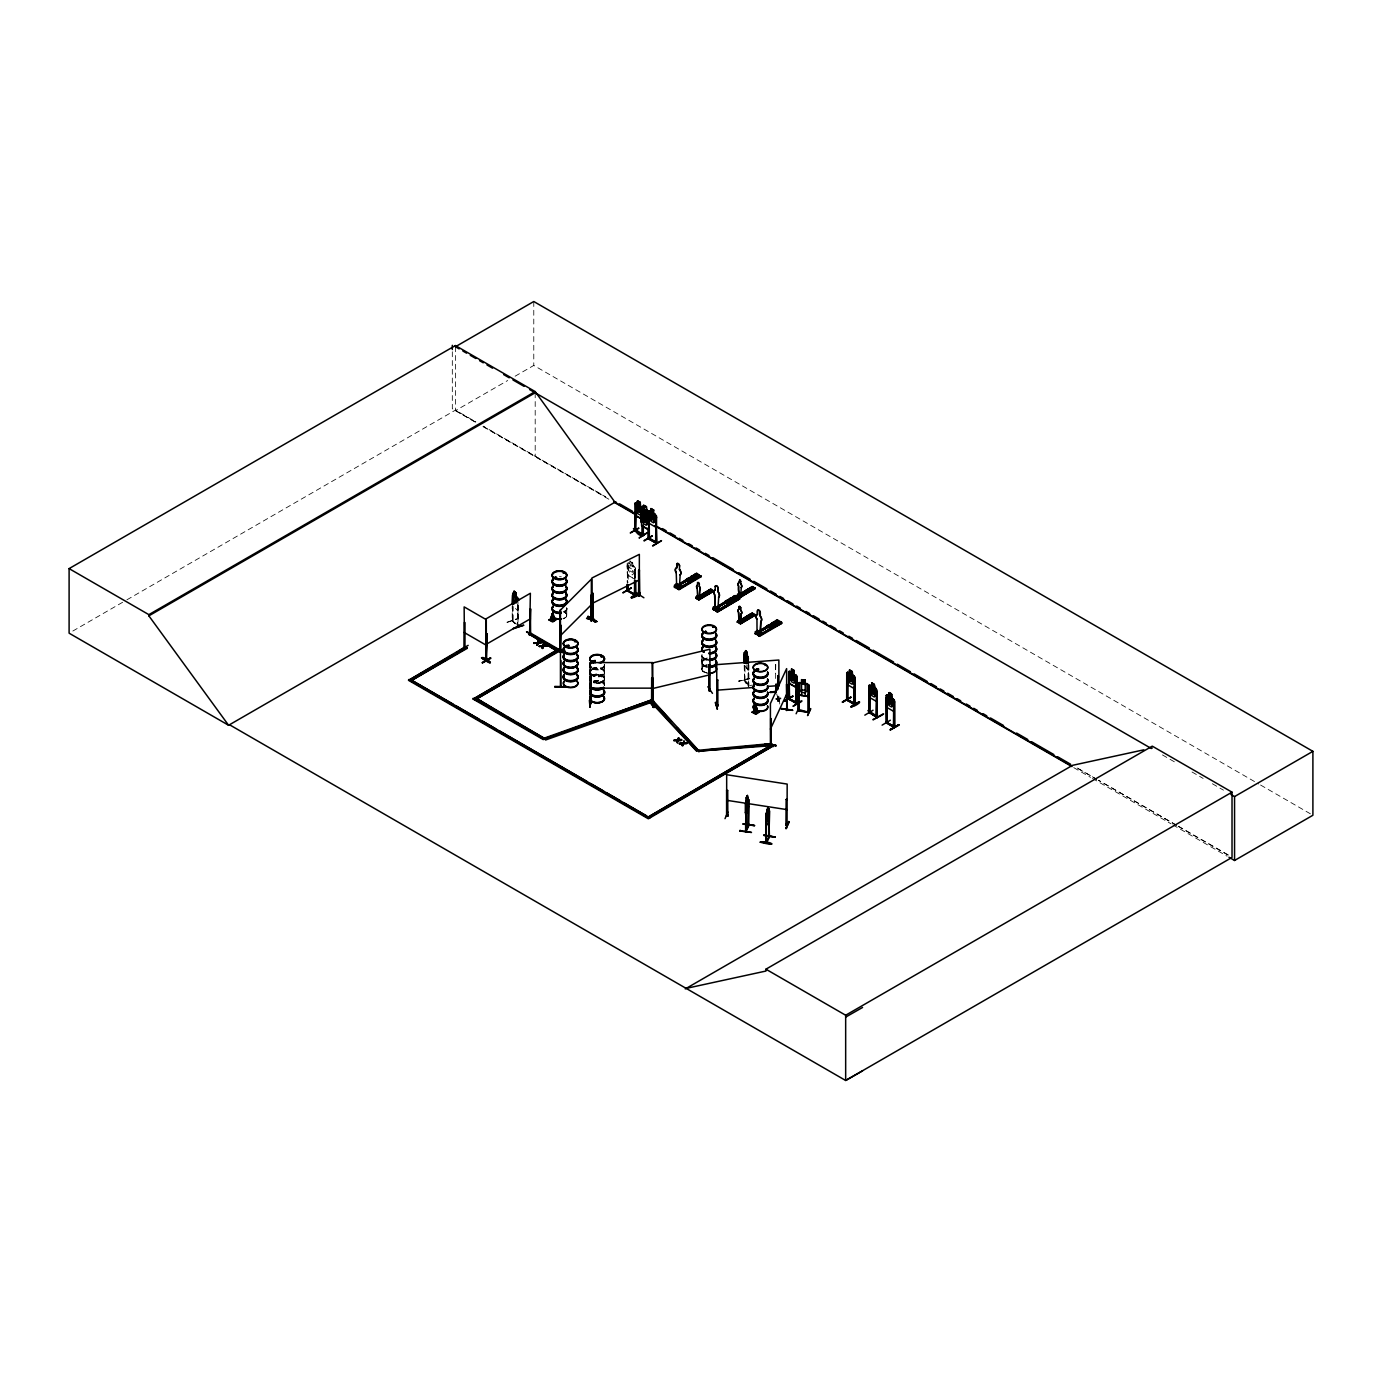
<?xml version="1.0" encoding="UTF-8"?>
<svg xmlns="http://www.w3.org/2000/svg" width="1382" height="1382" viewBox="0 0 1382 1382"><rect width="100%" height="100%" fill="white"/><g stroke="black" fill="none" stroke-linecap="round" stroke-linejoin="round"><path stroke-width="0.75" stroke-dasharray="5 3.75" d="M604.487 668.663L604.521 665.554M701.901 662.185L701.918 659.145M566.775 609.134L566.741 615.145M701.918 662.116L701.901 662.151A7.325 4.232 0 0 0 707.325 666.176M778.014 698.67L776.235 692.157M777.807 697.167L777.496 698.774L777.375 697.392M604.487 665.692L604.521 671.773M744.725 679.305C744.38 680.445 743.741 681.119 748.042 685.8L748.958 685.386L745.002 680.151M747.869 669.925L744.57 665.018L748.042 669.89L748.422 667.385L747.869 669.925L748.301 667.42M748.474 667.471L747.921 669.907L744.691 664.984M604.521 672.602L604.521 684.816M604.521 685.662L604.504 685.731A7.307 4.215 0 0 0 593.517 682.172M566.534 610.153L566.931 608.702M566.672 616.182L566.672 613.867L563.165 611.207M601.792 676.489L601.809 677.163M604.262 666.642L604.66 665.191M604.262 673.708L604.262 670.667M604.4 680.013L604.66 678.597M702.004 656.83L702.004 654.412M702.125 661.166L702.125 664.189M701.745 669.026L702.764 666.85M517.248 610.084L517.887 607.683M507.211 622.418L517.317 618.981M627.152 571.82L627.981 575.448L634.476 579.075L635.323 576.415M634.476 579.075L635.323 568.019M775.717 664.345L775.527 673.207M512.808 620.622L512.117 620.069L513.171 620.501M565.912 617.253L566.655 616.199M604.383 679.754L600.894 682.656L593.465 682.673M744.984 680.721L744.967 665.848M512.152 620.915L515.123 623.835M778.722 700.138L777.738 700.778M777.911 701.158L777.807 696.165M565.877 617.27L563.165 618.842A7.29 4.215 0 0 0 563.096 611.5M603.623 680.808L597.179 683.209M702.782 666.815L707.308 664.828M628.067 562.889L627.169 582.271M627.929 565.653L627.169 565.221L627.929 582.703M634.597 577.987L634.874 569.298L635.634 578.246M635.634 569.73L634.597 569.453M72.831 631.038L125.054 600.876M126.919 599.805L455.438 410.126L475.84 421.907M455.438 346.744L455.438 410.661L507.678 380.516M515.123 376.198L533.78 365.435L1258.708 783.974M627.152 563.372L627.445 582.098M629.881 563.821L628.119 562.699M632.611 562.249L633.872 573.167L632.507 574.895L629.967 573.426L628.603 570.127L629.967 560.626M632.611 565.411L635.426 568.037L635.357 578.419M634.373 566.413L628.015 562.75M591.911 675.435C595.884 673.345 603.623 673.449 604.66 678.821M595.262 674.347L591.911 675.729A7.342 4.232 0 0 1 601.896 675.435A7.342 4.232 0 0 1 603.191 681.119A7.342 4.232 0 0 1 593.5 682.363M506.935 622.228L517.386 618.6M512.567 605.938L512.808 621.555L513.102 606.456M517.991 607.925L517.3 610.257L512.739 605.713M593.483 675.072L599.097 674.606L604.383 677.664M749.77 678.372L738.644 681.084L749.545 678.51M738.817 681.274L749.752 678.717M744.432 679.875L748.578 685.835L752.361 685.092M775.872 698.446L783.594 697.685M775.872 698.981L781.694 698.428M775.976 699.344L783.698 698.566M775.682 664.759L775.63 681.533M779.811 704.06L778.861 697.824M777.997 700.57L779.033 701.348L778.221 697.875M777.807 701.21L778.843 701.071M512.497 620.794L515.123 623.161M597.179 682.95L593.465 682.38M512.567 620.846L515.469 623.714M744.535 679.909L744.155 680.307M778.809 697.755L779.655 701.175M748.629 685.817L748.474 660.216M475.563 422.063L452.311 408.692L452.311 351.65M483.009 426.347L605.662 496.881L483.268 426.192M1096.669 779.241L1076.233 767.476L1096.617 779.258M1176.583 825.192L1098.535 780.294L1176.376 825.313M1178.431 826.246L1228.615 855.113M1260.591 785.045L1312.9 815.259M1162.452 754.935L1175.391 762.398M1192.027 772.002L1203.135 778.412M1212.377 783.749L1223.467 790.159M1178.224 826.367L1228.304 855.285M455.438 410.661L475.84 422.443M483.268 426.727L609.998 499.887M1073.745 767.632L1090.571 777.358M1092.454 778.429L1170.986 823.776M1172.852 824.864L1227.078 856.166M627.134 566.361L635.323 571.06M628.154 575.309L634.424 578.937M702.782 671.307L707.308 673.31A7.325 4.232 0 0 1 701.901 669.164A7.325 4.232 0 0 1 707.325 665.07M516.626 624.18L512.221 621.054L512.221 606.059M702.764 671.289L701.745 669.095M701.745 655.69L702.125 657.141M604.262 683.727L604.66 685.178M701.883 656.035L701.901 662.082A7.325 4.232 0 0 1 707.325 658.005M566.775 608.184L566.775 608.149A7.325 4.232 0 0 1 566.516 609.151M701.918 663.205L701.935 669.182M778.861 696.079L778.809 701.434M777.859 696.407L777.997 701.503M748.871 665.036L748.871 686.353M748.491 665.122L748.491 686.439M748.094 664.552L748.025 685.956M746.885 664.656L746.85 668.508M744.57 665.278L744.622 680.911L744.19 665.364M634.874 569.298L634.874 577.814M628.205 565.48L628.205 582.53M535.197 392.782L535.197 456.699M533.78 301.518L533.78 365.435M518.371 605.264L518.371 622.315M517.956 599.339L518.025 626.702M517.835 604.746L517.835 623.921M517.49 604.867L517.49 624.042M512.757 606.577L512.808 621.555M707.325 667.351A7.325 4.232 0 0 1 701.901 663.274A7.325 4.232 0 0 1 707.325 659.179M707.308 667.005A7.428 4.284 0 0 1 701.797 662.859A7.428 4.284 0 0 1 707.308 658.713M707.325 672.861A7.307 4.215 0 0 1 701.918 668.784A7.307 4.215 0 0 1 707.325 664.707M707.308 666.642A7.428 4.284 0 0 1 701.797 662.496A7.428 4.284 0 0 1 707.308 658.35M707.325 660.302A7.325 4.232 0 0 1 702.142 655.12M707.308 659.94A7.428 4.284 0 0 1 702.056 654.688M707.308 659.577A7.428 4.284 0 0 1 702.056 654.325M707.325 659.11A7.325 4.232 0 0 1 701.901 655.033M559.451 576.674A7.307 4.215 0 0 1 561.334 576.812M566.862 608.46A7.428 4.284 0 0 1 563.148 612.174M565.791 610.17A7.325 4.232 0 0 1 564.616 611.034M566.499 608.132A7.307 4.215 0 0 1 563.096 612.882M564.582 611.777A7.273 4.198 0 0 1 563.079 618.376M566.62 607.717A7.428 4.284 0 0 1 563.148 612.537M591.997 669.786A7.307 4.215 0 0 1 601.878 669.544A7.307 4.215 0 0 1 603.157 675.193A7.307 4.215 0 0 1 593.517 676.437M591.928 669.337A7.428 4.284 0 0 1 601.947 669.078A7.428 4.284 0 0 1 603.26 674.831A7.428 4.284 0 0 1 593.465 676.074M592.014 675.297A7.29 4.215 0 0 1 601.861 675.038A7.29 4.215 0 0 1 603.157 680.687A7.29 4.215 0 0 1 593.534 681.913M591.997 668.612A7.307 4.215 0 0 1 602.345 668.612A7.307 4.215 0 0 1 602.345 674.571A7.307 4.215 0 0 1 591.997 674.571M591.928 668.974A7.428 4.284 0 0 1 602.431 668.974A7.428 4.284 0 0 1 602.431 675.038A7.428 4.284 0 0 1 591.928 675.038M604.504 664.535A7.325 4.232 0 0 1 599.978 668.439A7.325 4.232 0 0 1 591.997 667.523M604.228 664.621A7.307 4.215 0 0 1 600.825 669.372A7.307 4.215 0 0 1 591.997 668.698M604.608 665.312A7.428 4.284 0 0 1 600.013 669.268A7.428 4.284 0 0 1 591.928 668.335M604.608 664.949A7.428 4.284 0 0 1 600.013 668.905A7.428 4.284 0 0 1 591.928 667.972M591.98 675.988A7.342 4.232 0 0 1 601.896 675.729A7.342 4.232 0 0 1 603.191 681.412A7.342 4.232 0 0 1 593.5 682.656M593.517 675.677A7.307 4.215 0 0 1 604.487 679.339A7.307 4.215 0 0 1 593.517 682.984M593.517 680.981A7.325 4.232 0 0 1 601.636 681.291A7.325 4.232 0 0 1 604.245 685.748M593.465 681.706A7.428 4.284 0 0 1 604.608 685.42M593.465 681.343A7.428 4.284 0 0 1 601.688 681.654A7.428 4.284 0 0 1 604.349 686.163M632.058 562.578L630.417 561.628L632.058 563.614L632.058 562.578M632.507 566.499L629.967 565.031L629.967 570.904L632.507 572.373L632.507 566.499"/><path stroke-width="1.5" d="M552.403 616.89C551.435 606.594 558.155 624.958 550.831 620.466L552.351 613.556L553.18 616.959M755.522 709.242C754.434 698.877 761.327 717.327 753.95 712.801L755.47 705.908L753.57 712.214M679.426 586.901L680.186 574.791A3.921 2.28 59.5 0 0 679.598 569.436L679.426 569.539A3.921 2.28 59.5 0 1 680.013 574.895L680.186 574.791M699.257 597.974L699.638 589.976A2.609 1.52 59.5 0 0 699.257 586.417L699.344 583.74M699.378 597.922L699.758 589.907A2.609 1.52 59.5 0 0 699.378 586.348L699.257 586.417M717.949 609.134L718.709 597.041A3.921 2.28 59.5 0 0 718.122 591.686L718.122 588.231A1.952 1.14 59.5 0 0 716.722 585.847A1.952 1.14 59.5 0 0 715.323 586.659L715.15 586.745A1.952 1.14 59.5 0 1 716.55 585.951A1.952 1.14 59.5 0 1 717.949 588.335L717.949 591.79A3.921 2.28 59.5 0 1 718.536 597.145L718.709 597.041M740.752 595.521L741.253 587.454A2.609 1.52 59.5 0 0 740.873 583.878L740.752 583.947A2.609 1.52 59.5 0 1 741.149 587.523L741.253 587.454M741.167 613.953L740.769 621.952L741.27 613.884A2.609 1.52 59.5 0 0 740.89 610.308L740.769 610.378A2.609 1.52 59.5 0 1 741.167 613.953L741.27 613.884M760.169 633.509L760.739 621.503A3.921 2.28 59.5 0 0 760.169 616.147L760.169 612.692A1.952 1.14 59.5 0 0 758.77 610.308A1.952 1.14 59.5 0 0 757.371 611.12L757.371 614.575A3.921 2.28 59.5 0 0 756.783 619.274L756.956 619.171A3.921 2.28 59.5 0 1 757.526 614.472L757.526 611.017A1.952 1.14 59.5 0 1 758.925 610.205A1.952 1.14 59.5 0 1 760.325 612.606L760.325 616.044A3.921 2.28 59.5 0 1 760.912 621.399L760.325 633.405M748.249 824.795C750.599 821.72 743.896 835.73 745.952 829.908M748.94 799.573L748.198 825.572M748.18 824.743L748.975 824.225L748.491 825.089M770.327 744.587L771.156 743.153L770.534 744.121M786.323 709.467L787.101 708.828L786.79 710.452L786.617 684.176L786.842 710.331M786.254 710.348L787.049 708.897M748.111 809.921L748.439 806.052M768.893 821.254L769.238 817.47L768.893 821.254L766.129 826.246L765.749 815.397L768.116 806.898L768.081 810.215L768.876 808.591L766.164 813.601M591.824 620.397L591.375 594.692L591.202 620.898M740.096 830.772L751.497 832.448L739.975 831.014M764.747 744.172L776.269 745.624L770.413 745.105M551.66 620.863L552.213 613.729L550.468 619.879M677.888 585.104L677.525 584.275L677.232 588.006L677.422 585.104L676.057 584.845M754.779 713.216L755.384 706.185L753.95 712.801M760.273 842.312C767.096 839.6 782.385 847.822 760.273 842.208M760.428 841.863L771.64 843.936M676.869 585.761L677.353 585.018M696.096 598.285L711.557 589.855L696.649 598.579L695.958 596.817L697.685 596.039L697.789 598.734L697.115 588.421A2.609 1.52 59.5 0 1 697.392 585.363L697.634 582.53M697.098 596.869C701.037 595.607 693.298 596.834 700.259 598.613L700.052 597.387L698.532 599.149M697.167 597.093L697.875 596.817M716.653 607.199L714.805 607.804L716.619 606.888M714.753 607.441L716.204 607.406M715.392 607.942C716.964 604.884 714.425 614.765 714.459 606.733L715.945 607.337L715.012 607.285M737.988 595.884L753.052 587.402L737.591 595.815L737.452 594.346L739.18 593.586L737.677 595.366L740.044 596.696L741.754 595.037L741.754 596.16L738.955 594.571L738.627 585.968A2.609 1.52 59.5 0 1 739.007 582.824L739.94 579.991M738.61 594.346C741.253 594.83 737.401 593.794 738.506 586.037A2.609 1.52 59.5 0 1 738.886 582.893L739.698 579.887M738.834 594.796L739.18 593.586M738.834 594.277L739.595 594.364M739.923 620.604L738.904 621.261L738.524 612.468A2.609 1.52 59.5 0 1 738.904 609.324L739.145 606.491M739.439 622.626L738.627 620.777L739.681 620.725M755.747 634.148L755.211 631.747L757.802 630.589L757.958 634.614L758.683 631.367L757.008 632.04L758.701 631.038M769.67 835.644L768.91 837.129L769.653 810.975M653.341 703.265L652.2 703.542L696.614 751.238L698.636 750.616L652.822 700.484L650.801 701.918M745.451 804.065L746.332 800.783M550.658 619.257L552.351 613.556M564.564 650.369L554.752 650.317L565.273 653.358M555.028 649.557L565.273 652.84L555.08 649.471M460.068 650.179L468.153 645.342M688.53 580.06L690.914 579.853L688.391 580.146M688.391 579.749C691.415 576.674 690.845 583.135 688.34 579.68M706.513 593.776L706.288 592.671L705.321 593.604M747.161 617.564L748.353 617.564M771.311 626.806L769.238 625.908M771.64 626.34C768.738 623.317 769.204 629.743 771.674 626.271M550.831 620.466L552.264 613.833L554.614 619.654M560.401 650.663L560.004 651.63L560.055 610.464L591.375 579.144L591.289 620.933L591.721 594.796M560.85 685.869L560.453 686.871L560.453 609.531M556.652 577.987C556.704 576.139 553.042 577.728 555.218 578.177M554.648 578.022L556.704 577.814L554.51 577.711M564.202 572.822L563.977 573.219M567.173 646.448L566.413 645.809M567.864 646.327L566.568 645.394L566.413 646.517M575.119 641.784L574.376 641.317L575.413 641.162M575.275 641.749L575.171 640.937M592.947 661.494L594.433 661.46M594.398 661.633L593.085 660.7L593.103 661.874M600.842 656.744L601.809 657.055M601.585 656.588L602.068 656.623M706.012 631.971L705.546 631.989M706.116 631.868L704.284 631.747L706.444 632.023M712.887 627.117L713.682 626.616L712.905 627.221M713.233 626.72L713.855 627.445M756.61 670.322L756.006 669.389M764.885 664.621L765.11 665.502M766.215 816.676L766.267 842.968L768.91 836.473M753.76 711.609L755.349 705.977M739.525 593.897L739.094 594.139M756.956 619.171L757.025 632.161L757.975 631.419M481.523 657.936C485.324 655.085 499.282 670.374 481.523 657.936L489.884 662.652M481.921 657.59L490.334 662.444M587.626 616.908C595.78 616.234 600.755 629.259 588.127 616.147M595.366 622.004L588.058 616.579M677.491 584.569L677.007 585.519M697.996 596.298L697.254 597.179M739.888 620.708L738.852 620.863L741.788 622.574L741.564 621.347L740.061 623.127L737.694 620.898C739.405 619.171 739.439 621.986 738.454 620.345M757.699 631.488L761.672 634.442L761.344 632.593L759.081 635.254L755.539 633.25L757.802 630.589M757.543 632.42L758.407 630.883L758.062 631.971M644.858 518.699L647.26 517.334L645.532 519.96L647.346 524.728L644.997 520.306C643.822 524.555 640.92 521.239 644.409 519.287L642.699 514.709L644.945 518.872M792.663 676.558L795.186 675.297L793.458 677.906L795.134 682.656L792.905 678.268C792.024 682.57 788.517 679.167 792.335 677.232L790.625 672.671L792.871 676.835M872.819 690.464L875.359 689.117L873.631 691.726L875.445 696.493L873.096 692.088C872.007 696.373 868.812 692.935 872.508 691.052L870.798 686.474L872.871 690.171M648.123 523.363L649.212 512.411L648.158 510.804C643.321 511.254 639.417 502.651 646.482 506.589L647.761 517.49L646.396 519.217L643.857 517.749L642.492 514.45L642.492 508.576L643.857 508.317M641.127 507.799L641.784 519.822L648.193 523.502L649.212 520.876M648.953 526.732L648.003 529.444L641.611 525.747L640.954 507.764L641.904 507.09M796.948 684.764L795.928 687.407L796.775 676.368L789.658 670.996L788.69 671.669L788.656 699.016M853.903 688.305L854.992 685.8L853.972 688.443L847.563 684.746L846.821 681.084L847.667 684.695M877.138 698.584L876.102 701.227L869.71 697.53L868.967 693.868L869.796 697.478M678.044 584.534L677.197 584.966M746.418 660.233L745.641 662.151L745.209 654.222L746.401 658.799L747.627 657.677L747.334 663.135M537.322 645.359L538.185 642.751L541.709 642.284L538.185 643.286L537.322 645.359L537.356 642.803L533.867 643.356L537.356 642.803M542.711 648.469L542.055 647.553L542.711 648.469L543.558 645.86L547.099 645.93L543.558 646.396L543.696 643.425L542.729 646.448L539.256 646.465L542.85 645.48M677.37 742.808L678.994 738.161L677.491 739.819L677.37 742.808L677.387 740.251L673.915 740.286L677.387 740.787M682.743 745.917L683.606 743.309L687.13 743.378L683.606 743.844L682.086 745.537L684.384 741.27M533.867 643.356L537.46 642.906L538.306 640.315L538.963 641.231L538.306 640.315M543.696 643.425L542.85 646.016L539.256 646.465M678.337 737.763L677.491 740.355L673.915 740.804M536.665 644.979L537.356 643.338M538.963 640.712L538.289 642.837L541.709 642.82M542.055 648.089L542.729 645.912L539.256 645.947M544.353 643.822L543.679 645.947L547.099 645.93M649.177 701.348L649.782 700.691L654.36 707.463L649.695 701.106M653.755 707.584L649.229 701.279M678.994 738.161C675.539 741.616 683.295 741.115 681.119 739.37L678.32 739.75M682.086 745.537C685.766 742.117 677.595 742.48 679.927 744.293L682.76 743.896M807.71 696.355L809.006 693.626M786.151 799.47L787.17 799.625L786.151 799.47L785.926 825.244L787.049 825.469L787.17 784.078L726.673 774.732L726.673 816.14L726.673 790.262M727.606 790.642L726.587 790.487M724.997 818.662L728.003 812.115M726.483 816.071L727.83 816.002L727.709 790.418M770.69 718.502L770.776 744.794L770.845 743.844M726.483 815.138L727.83 815.069L726.725 814.879M781.175 708.845L792.698 710.193L781.314 708.448M770.69 744.069L776.269 745.624L770.413 744.673L770.413 703.559L786.617 668.629L786.721 710.469M798.761 685.334L797.742 685.178L798.761 685.334L798.796 710.953L798.865 685.109M745.606 831.567L745.917 805.343L746.073 831.618L748.975 825.158M739.975 831.1L740.13 830.202M743.101 824.173L754.624 825.52L743.257 823.776M807.934 686.474L808.971 686.629L807.934 686.474L807.934 712.317M799.159 707.342L796.118 713.751M797.811 683.261L797.829 710.832C797.829 707.429 806.743 713.475 809.092 711.281M748.249 825.071L745.606 830.634L748.647 825.123M808.073 711.091C806.276 713.406 810.249 710.607 807.865 711.056M810.681 709.001L807.554 715.6L810.595 708.569M787.17 824.259L785.926 824.311L787.291 824.277M785.926 824.57L786.151 825.313M788.759 821.513L785.753 828.595L789.312 822.065M788.811 821.564L786.393 828.664M792.871 696.407L784.216 701.019M873.044 710.227L864.821 715.15M890.353 720.212L882.113 725.135M638.899 528.252L630.261 532.951L638.519 528.131M652.321 536.026L644.15 540.448M623.023 592.947L631.298 587.73M631.298 588.076L623.092 592.533M770.413 729.126L786.617 694.196M746.643 797.846L747.247 796.568M746.643 798.9L747.247 797.604M745.986 808.816L746.487 810.267L748.094 797.259L748.284 825.659M745.779 802.337L748.077 797.397M801.508 682.777L797.777 683.347M808.85 684.988L808.885 712.473L809.006 685.178L805.257 683.278M745.658 814.793L747.956 809.852L745.762 814.965L745.364 812.391M807.641 683.727L799.021 682.501M715.22 702.505L717.431 709.208L715.859 702.488M717.327 709.121L715.703 702.436M642.976 535.594C636.67 536.492 634.165 526.888 635.375 531.362L635.841 505.622M635.927 530.308L634.683 529.997M642.267 534.316C651.337 539.913 617.927 517.853 642.958 535.646M642.509 526.473L642.492 534.938M635.081 511.582L634.994 530.723L643.373 535.439L643.269 526.905M648.106 538.704L649.056 539.187L649.212 512.411M627.065 589.855L628.309 590.131L627.203 589.941M627.635 589.699L627.894 591.271L628.205 584.655M655.69 542.09L656.795 542.28L648.21 537.771M653.738 510.113L650.922 508.611L653.738 510.113L653.565 513.361L656.485 515.935L656.485 543.42L655.914 542.711M656.398 543.368L648.21 538.704L656.761 543.161M589.959 706.686L589.354 700.346M589.872 707.135L589.889 699.897L589.941 707.066M789.882 698.411L789.001 697.91L789.312 699.499L789.018 673.328L789.571 699.551M847.615 699.655L847.235 698.998M849.636 673.259L846.734 672.706L846.665 700.087L854.992 704.837L854.905 677.335L852.176 674.727L852.089 671.635L849.446 670.011L849.55 673.103M854.612 704.198L854.197 703.507M869.952 687.58L868.915 687.32L869.952 687.58L869.744 713.371C871.714 712.542 867.36 711.022 869.744 712.438M876.343 716.291C881.733 719.141 854.352 701.002 877.138 717.621L877.052 690.119L874.322 687.51L874.236 684.418L871.593 682.794L874.322 684.366L875.583 689.393L875.583 695.267L874.236 696.994L871.679 695.526L870.332 692.227L870.332 686.353L871.679 686.094L871.783 682.898L871.679 686.094L868.967 685.576M887.054 722.423C884.566 721.093 888.989 722.268 887.054 723.356L887.244 706.081M891.528 694.403L891.528 697.547L894.43 700.121L894.43 727.606L886.121 722.821M893.584 726.293L893.584 727.226L893.584 701.555L894.638 701.831L894.724 727.45L886.484 722.648L886.207 697.305L887.244 697.565M893.636 727.208L893.878 701.4M894.724 726.517L887.054 722.682L894.292 726.638M775.63 691.259L775.613 692.123M767.096 810.267L767.77 807.934M763.866 835.454L775.285 837.043L763.866 834.935M766.215 841.31L766.716 842.329M652.114 703.248L652.425 704.457L652.097 663.101L709.916 649.212L710.003 690.62L709.139 690.827L708.949 664.984L710.072 664.949L708.949 664.984M652.615 702.695C651.976 701.883 650.939 705.045 653.185 703.939M653.22 703.283L652.39 703.49M652.39 704.423L653.237 678.614L652.097 678.631L653.237 678.614M709.26 689.877L710.072 689.601M710.054 690.551L708.862 690.516L710.054 689.618M560.038 650.611L560.85 649.644M590.788 619.913L591.254 619.965M590.857 620.708L591.375 619.948M591.721 620.449L590.788 620.19M486.378 660.095L487.12 634.096L486.101 634.373L487.12 634.096M530.101 634.044L529.842 635.012L530.774 634.528M518.388 625.614L518.475 626.599L517.956 625.165L517.49 626.167L518.371 626.495M717.914 704.699L716.843 704.699C716.481 707.809 719.124 704.388 716.843 704.751M748.336 591.133L746.954 590.529M639.693 594.761L638.467 595.918L639.348 569.902L639.693 595.694L638.95 595.089M554.787 577.59L555.771 577.054M563.2 573.271L563.839 573.185M566.378 645.653L567.536 645.964M769.221 836.421L769.152 835.609M770.862 744.708L771.07 718.571M748.768 825.659L748.543 799.504M746.09 831.549L746.332 797.639L746.366 800.817M591.168 678.113L590.114 678.13L591.168 678.113L591.306 703.248M591.047 703.611L589.993 703.922L590.114 662.583L652.736 662.583L652.874 703.922L651.63 703.645M769.428 837.077L768.755 808.574M744.138 661.356C744.501 658.022 744.57 647.242 747.057 652.701L748.543 663.239M464.818 622.47L464.49 648.244L464.145 606.888L486.291 619.672L486.343 660.803L486.101 618.825L530.377 593.258L529.634 634.804M485.842 660.596L487.138 659.698M744.553 652.39L747.956 657.262L744.259 652.943M560.591 625.476L560.453 651.25M586.797 618.203L597.041 621.606M560.055 636.031L591.375 604.711M697.513 582.599L698.687 582.617M717.863 705.926L717.794 680.065L716.74 680.151L717.794 680.065M530.619 633.682L529.842 634.355M530.619 634.614L530.377 608.806L529.548 634.856M746.954 590.356L747.351 591.375M746.971 616.787L747.161 617.754M591.997 618.082L593.103 617.892M591.997 619.015L593.12 618.86L592.187 619.326L591.945 577.987L639.348 554.355L639.348 595.469L638.467 595.918M593.103 618.151L592.74 593.12L592.273 619.274M705.736 631.349L704.25 632.023M757.526 670.097L756.904 670.546A7.307 4.215 0 0 0 755.315 671.168M640.868 522.085L640.764 513.707L643.58 514.104M846.821 672.792L847.719 672.153M888.989 692.727L887.624 702.211L888.989 705.511L891.528 706.979L892.893 705.252L891.701 694.3C886.691 688.685 891.096 698.912 887.037 694.852L886.259 695.561L887.123 694.8L894.258 700.173M635.219 530.792L634.839 503.48L635.72 502.858L643.062 508.161L642.008 506.555M634.839 503.48L635.72 502.858M649.143 510.632L648.175 511.305L650.922 511.755M589.993 702.764L591.168 702.695L590.235 703.956M589.993 703.697L591.047 703.645M652.01 704.164L653.03 703.904M797.725 709.571L798.9 709.674L797.984 709.571M797.725 710.503L809.092 712.214M727.675 815.328L727.571 816.278M769.377 836.265L765.87 842.899L765.87 815.415M695.716 575.448L675.055 587.557L674.14 587.005L696.718 573.357L701.227 576.622L696.718 573.685L679.806 583.809M674.986 587.505L696.01 575.81M698.29 576.881L677.543 588.905L678.717 589.388L700.916 575.724M700.588 576.242L678.355 589.371L678.683 587.505L680.946 586.175L678.355 587.315L678.355 588.646L674.813 586.659L676.748 583.809L674.485 585.139L674.485 586.797L678.994 589.734L701.261 576.605M695.923 598.043L698.981 599.874L713.82 591.116L710.78 588.957L695.733 598.061L696.666 598.613M698.929 599.874L697.996 599.322L713.267 590.805M698.532 599.633L700.259 597.508M713.371 590.874L698.014 599.339M715.945 607.337L713.026 609.255M733.704 597.577L713.319 609.617L734.533 598.043M737.418 595.59L740.476 597.421L755.073 588.076L752.274 586.504L737.228 595.607L753 587.402M754.365 588.162L755.263 588.663L740.044 597.197M754.762 588.352L739.508 596.886L741.754 595.037M754.866 588.421L752.499 587.091M716.152 611.224L739.439 598.285L735.224 595.59C726.984 597.594 745.347 602.362 732.978 596.92M739.215 598.561L716.342 611.12M752.672 613.625L737.262 622.055L738.99 619.896M752.119 613.332L755.298 615.094L740.476 623.852L755.263 615.059L752.292 613.142L753.069 613.833L738.161 622.556M755.09 614.506L739.508 623.299L754.589 614.541M739.525 623.317L741.788 621.468M758.597 635.478L781.642 622.332L777.444 619.965L754.866 633.612L756.058 634.096M756.818 632.611L777.133 620.518L781.106 622.764M758.269 635.513L781.987 623.213L759.634 636.307L755.211 633.405M759.081 635.979L759.409 634.113L761.672 632.783M676.8 564.409L676.8 567.864A3.921 2.28 59.5 0 0 676.23 572.563L676.057 572.666A3.921 2.28 59.5 0 1 676.644 567.967L676.8 564.409A1.952 1.14 59.5 0 1 678.199 563.597A1.952 1.14 59.5 0 1 679.598 565.998L679.426 569.539M679.598 565.998L679.426 566.102A1.952 1.14 59.5 0 0 678.026 563.701A1.952 1.14 59.5 0 0 676.644 564.512M676.575 585.605L677.025 585.07M686.422 579.421C698.791 584.845 680.428 580.077 688.685 578.091L692.883 580.785L688.685 578.091M690.689 576.916C703.058 582.34 684.695 577.572 692.952 575.568L697.15 578.281L692.952 575.568M694.455 574.687C706.824 580.129 688.461 575.344 696.718 573.357M675.332 587.488L695.094 575.309M674.779 587.385L697.53 574.152M677.543 588.905L700.622 576.277M697.392 585.363L697.513 585.294A2.609 1.52 59.5 0 0 697.115 588.421L697.115 588.421M699.378 584.033L698.325 582.513M696.183 597.819L697.685 596.039M695.751 598.078L710.814 589.319M696.338 598.423L711.35 589.63M698.359 599.546L713.596 590.753M698.791 599.633L713.751 591.099L713.043 590.546M715.582 606.232L713.337 608.892L716.878 610.896L719.124 608.235L719.452 610.084L715.133 607.544L714.58 594.899A3.921 2.28 59.5 0 1 715.15 590.2L715.323 590.097A3.921 2.28 59.5 0 0 714.753 594.796L715.323 607.458L718.122 609.03M713.578 609.79L713.008 607.372L715.254 606.042M714.822 607.804L716.17 606.629M724.945 601.654C737.314 607.095 718.951 602.327 727.191 600.324L731.389 603.036L727.191 600.324M729.212 599.149C741.581 604.573 723.218 599.805 731.458 597.819L735.656 600.514L731.458 597.819M718.225 605.972L735.224 595.59M718.588 605.972L734.999 596.195M713.475 609.704L736.364 596.955M737.297 595.659L752.309 586.866M739.284 596.281L739.456 594.087M735.276 596.143L739.767 598.838L717.465 611.984L717.206 609.738L719.452 608.408M755.073 588.076L739.888 597.11M736.813 599.132L716.083 611.172L716.895 611.639L713.008 609.03M739.923 597.11L755.09 588.283M717.241 611.621L739.422 597.957M716.688 611.518L739.439 598.285M738.904 607.026L739.024 609.255A2.609 1.52 59.5 0 0 738.644 612.399L738.99 620.794M737.245 622.021L752.292 612.917M753.017 613.833L737.47 622.004M739.888 623.507L755.108 614.714M767.148 626.029C779.517 631.453 761.154 626.685 769.411 624.699L773.609 627.393L769.411 624.699M771.415 623.507C783.784 628.948 765.421 624.18 773.678 622.176L777.876 624.889L773.678 622.176M775.181 621.295C787.55 626.72 769.187 621.952 777.444 619.965M755.505 633.993L775.924 621.952M759.755 631.902L778.291 620.967L755.678 634.079L776.736 622.418M759.081 635.254L780.83 622.366M781.642 622.332L759.184 636.048M637.499 503.981L637.672 500.94C644.219 505.311 634.442 496.967 637.586 504.136L636.221 504.395L636.221 510.269L637.586 513.568L640.142 515.037L641.524 513.292L640.142 502.443M640.246 505.536L640.332 502.34M634.753 511.979L635.599 515.59L642.129 519.2M635.599 515.59L642.06 519.062M653.651 513.309L654.93 515.192L654.93 521.066L653.565 522.793L651.008 521.342L649.626 518.043L651.008 508.559M655.517 514.277L649.091 510.804M655.638 542.971L655.932 517.196L656.761 543.247M656.675 517.628L655.638 517.369M649.108 523.312L655.448 527.026L656.398 524.434M529.842 635.012L530.671 608.961M655.552 542.228L649.35 538.358M652.58 545.7C662.082 540.915 666.539 537.114 652.96 545.959M526.888 631.747L534.782 636.256M486.775 658.558L486.015 659.059L486.93 658.523M486.015 659.991L486.844 633.941M628.015 590.615L635.184 594.519M635.634 580.371L635.72 595.331L634.493 595.02L634.597 580.112M639.711 592.481C640.453 597.214 620.017 601.533 639.762 592.55M631.453 597.836L640.125 593.189M639.78 592.964L631.522 597.784M486.585 635.046L486.153 660.371M464.438 622.263L464.49 647.812M482.37 662.652L490.627 657.78L482.335 662.583M229.619 724.807L228.721 725.343L69.1 633.181L69.1 568.607L455.438 345.552L535.197 391.59L614.955 502.219L635.444 514.052M455.438 345.552L455.438 346.744L533.78 301.518L1312.9 751.342L1312.9 815.259L1234.558 860.485L1228.961 857.237M69.1 568.607L148.859 614.644L535.197 391.59M862.575 1070.843L845.663 1080.482L229.516 724.755L228.6 725.274L148.859 615.836L535.197 392.782M228.6 725.274L615.854 501.701M646.396 509.785L648.158 510.804M640.764 513.707L641.645 513.085L649.039 518.354L649.039 526.801M640.954 516.194L641.784 519.822L648.279 523.45M646.223 515.728L648.072 516.695M773.454 746.574L771.847 745.641L698.964 751.117L771.847 744.829L773.454 745.762L648.365 818.8L408.554 680.341L465.527 646.655L467.151 648.383L411.784 680.341L467.151 647.588M408.554 680.341L452.622 654.913M456.302 652.788L465.527 647.45L467.151 648.383M486.101 644.392L530.377 618.825M548.861 619.931L552.403 617.633M529.064 634.062L556.739 650.836L529.064 634.062L530.671 633.129L559.969 650.041L474.752 700.035M529.064 634.856L530.671 633.923L556.514 648.832M552.679 617.633L556.22 619.775L552.679 621.986L548.861 619.844M504.154 715.15L476.375 698.307L544.923 738.679L543.316 739.612L473.145 699.102L558.363 649.108L543.541 658.454M473.145 699.102L523.156 670.218M526.87 668.093L539.826 660.596M476.6 698.964L559.969 650.836L558.363 649.903M473.145 698.307L543.316 738.817L544.923 737.884M791.506 672.274L791.506 668.923L794.235 670.495L794.045 673.742L795.41 675.573L795.41 681.447L794.045 683.174L791.506 681.706L790.141 678.407L790.141 672.533L791.506 672.067M795.997 674.658L796.948 676.316L796.948 703.801L796.688 702.833M788.69 680.099L789.692 683.606L795.963 687.217M797.103 703.524L796.015 703.317L796.412 677.595L797.241 703.645L789.018 698.895L788.88 671.704M797.155 678.026L796.118 677.75M788.777 680.048L789.623 683.658M789.087 697.962L789.571 698.618M784.648 701.33L792.94 695.992L784.648 700.795M789.571 698.877L796.948 702.868M796.464 702.229L789.105 698.86M796.153 703.403L796.412 683.986M847.062 674.364L847.183 699.948L855.303 704.63L855.182 679.063L854.145 678.787L854.145 704.457M793.026 706.081C808.712 698.739 800.351 699.499 793.406 706.357M852.176 671.583L849.55 669.959L849.55 673.31L848.185 673.57L848.185 679.443L849.55 682.743L852.089 684.211L853.454 682.483L852.262 671.531M853.938 675.746L854.992 677.353M855.182 679.063L854.145 678.787M850.984 697.029L842.208 702.091L850.863 697.426M650.801 701.106L696.614 750.443L771.502 743.533L771.847 744.829L648.365 816.935M650.196 815.864L771.847 744.829M408.554 679.547L648.365 817.989L773.454 745.762M876.171 688.478L869.831 684.816L868.863 685.489L868.846 712.922M854.059 704.302L854.439 687.148M876.585 697.806L876.292 717.241L876.585 691.415L877.415 717.465L869.209 712.715L869.209 687.148M850.984 706.617C866.151 696.148 857.997 706.427 851.036 706.703M859.362 702.315L851.053 707.118L859.345 701.901M877.328 691.846L876.292 691.57M886.173 695.474L886.259 722.941M891.615 694.351L888.885 692.779M886.173 703.904L887.002 707.515L893.411 711.212L894.344 708.62M894.638 701.831L893.584 701.555M887.002 707.515L886.346 703.887M873.13 719.4C885.102 714.442 888.937 709.761 873.13 719.936M890.423 729.385C916.715 715.116 872.474 740.303 898.732 724.6M890.474 729.817L898.784 725.032M685.265 988.925L1072.518 765.334L1143.864 749.821M686.163 988.389L765.922 971.045L765.922 969.197L1152.26 746.142L1232.018 792.18L1232.018 857.427L845.663 1080.482L845.663 1015.234L1232.018 792.18M1152.26 747.99L1151.361 748.526L529.634 389.569M1230.861 794.425L1234.558 796.568L1312.9 751.342M845.663 1017.1L862.575 1007.461M638.95 596.022L639.624 595.642M643.891 597.767L635.72 592.429M591.945 603.554L639.348 579.922M769.446 626.011L771.502 626.167M555.357 578.16L555.909 577.469M567.57 646.621L566.775 646.655M808.816 712.438L797.846 710.797M786.03 825.019L787.291 825.209M787.032 824.501L786.945 825.434M801.629 682.898L799.763 683.658L799.763 689.532L801.629 692.347L805.101 692.883L806.967 690.654L806.967 684.781L805.101 683.434M653.15 704.25L653.081 678.389M544.473 738.057L651.941 699.793L653.133 700.916L544.473 738.852L545.665 739.975L651.112 702.436M544.473 738.852L651.941 699.793M512.757 595.936L512.757 604.452M517.784 625.32L518.44 625.701M513.258 628.378L523.657 625.303M523.64 625.217L513.534 628.706M514.104 594.346L514.104 591.202L516.142 593.103C513.171 596.938 526.628 606.232 512.757 593.051L512.221 603.917M739.18 606.422L740.199 606.594M747.8 591.375L748.18 590.356M727.502 601.533C731.182 600.704 727.64 604.746 726.863 601.913M728.832 602.552C725.153 603.381 728.694 599.339 729.471 602.172M747.144 616.873L748.025 616.873M652.166 703.179L653.341 703.49M593.863 662.03L592.308 661.788M652.097 688.668L709.916 674.779M756.403 669.354L755.47 669.907L756.61 670.408M744.086 652.874L744.19 663.239M744.863 659.87L745.589 663.412L745.537 650.663L747.092 652.701L745.658 650.628L747.006 652.736L746.885 662.824L745.572 660.907L745.589 655.033L746.919 656.951L745.572 655.033M746.971 655.863L747.645 661.892L746.885 655.914M748.474 659.024L747.852 657.21L748.318 663.291M551.349 618.773L552.351 618.566M754.451 711.125L755.47 710.918M716.843 705.666L717.914 705.632M655.845 541.796L656.485 543.42M634.787 594.813L634.874 582.081M846.976 698.947L847.892 700.415M709.761 690.274L709.968 689.324L708.983 690.119M541.709 642.284L538.289 642.302L538.185 643.286M543.679 645.411L547.099 645.394M681.741 740.268L678.32 740.286L681.741 739.733M683.71 742.86L687.13 742.842M679.288 743.395L687.13 743.378M533.867 642.837L537.46 642.906M673.915 740.286L677.491 739.819M679.288 743.913L682.881 743.464M591.047 703.023L590.028 703.023M560.418 651.682L560.85 625.079M526.507 631.885L534.869 636.653M775.803 691.57L769.929 692.278L775.527 691.346M769.999 692.52L776.028 692.157M514.156 594.519L513.206 594.606L513.102 604.331M707.204 749.873L715.772 749.148M724.358 748.405L730.784 747.852M739.353 747.109L747.938 746.366M754.365 745.814L765.075 744.881M706.064 592.843L705.235 593.483L706.306 593.655M777.807 675.643C779.793 674.312 776.045 686.647 777.807 689.566M757.129 669.268L755.85 670.235M716.74 690.188L753.155 687.493M768.15 686.388L778.861 685.593M642.924 535.594L642.976 524.953M649.246 524.054L649.35 539.015L648.106 537.771L649.056 538.254M648.503 538.531L648.503 527.889M655.932 542.78L655.932 517.196M627.169 584.396L627.065 590.788L635.444 595.504L635.357 580.544M796.809 703.766L788.777 699.137M564.564 650.024L554.787 650.594L564.633 650.559M560.85 660.613L560.85 686.111M651.682 678.13L652.736 678.355L651.682 678.13L651.561 703.922M554.787 686.405L566.534 686.768M566.534 687.217L554.787 687.251M653.479 700.398L652.909 707.204L652.909 699.931M590.114 688.15L652.736 688.15M717.966 705.2L717.966 705.857M716.826 705.977L716.74 664.621L778.861 660.026L778.912 686.059M739.716 598.855L717.465 611.984M755.522 706.237L757.543 712.628M707.843 686.733L712.473 693.367M781.193 708.672L792.577 710.4M726.673 816.106L727.623 815.898M743.119 824L754.503 825.728M801.629 679.754L805.257 680.134L801.508 679.633L801.629 695.509M801.629 683.952L805.101 684.487M801.629 689.825L805.101 690.361M807.624 696.234L799.021 694.973L797.777 691.76L798.934 695.094L807.727 696.442M747.317 798.623L747.455 795.496L747.282 798.796M726.673 800.299L787.17 809.645M745.33 812.478L745.364 804.013M769.118 809.023L768.91 837.129M763.883 835.281L775.147 837.267M705.528 631.142L706.478 631.85M756.213 669.994L757.008 669.406M586.555 618.428L596.748 621.399M775.734 692.831L775.803 684.28M635.323 595.521L635.046 593.932M869.641 713.371L869.658 687.752M854.612 703.265L847.615 699.914L854.767 703.835M756.541 711.022L757.733 712.006M490.835 658.368L482.37 662.997M738.437 595.797L738.558 593.845L739.716 594.312M738.437 593.932L741.547 595.815L741.547 594.916M677.422 585.104L676.144 584.379L675.936 587.298M675.936 584.5L679.598 586.797M676.23 572.563L676.644 585.312L680.946 587.834L680.946 586.175M758.148 631.712L756.87 630.987L756.662 633.906L756.662 631.108L761.344 633.923L761.344 632.593M697.91 598.648L697.064 596.298L697.979 596.609M651.924 535.888L644.15 540.984M455.438 346.744L459.152 348.886M462.866 351.028L466.58 353.17M470.277 355.312L475.84 358.525M479.554 360.667L483.268 362.81M486.982 364.952L492.545 368.165M503.67 374.591L509.232 377.804M512.947 379.946L524.072 386.355M643.58 511.167L646.137 512.636M619.585 503.843L632.628 511.375M662.462 528.598L666.176 530.757M669.907 532.899L675.504 536.13M679.236 538.289L682.95 540.431M688.547 543.662L692.278 545.821M696.01 547.963L699.724 550.122M705.321 553.353L709.052 555.495M712.784 557.654L733.289 569.488M738.869 572.718L750.063 579.179M753.777 581.321L766.837 588.853M770.551 591.012L776.148 594.243M779.88 596.385L783.611 598.544M787.343 600.704L792.923 603.917M796.654 606.076L800.385 608.235M805.965 611.449L809.697 613.608M813.428 615.767L819.025 618.998M822.756 621.14L826.471 623.299M830.202 625.441L835.799 628.672M839.53 630.831L843.245 632.973M848.842 636.204L852.573 638.363M856.304 640.505L869.347 648.037M873.078 650.196L893.584 662.03M897.298 664.189L910.358 671.721M914.072 673.863L927.132 681.412M930.846 683.554L936.443 686.785M940.175 688.944L943.906 691.086M947.637 693.246L953.217 696.476M956.949 698.618L960.68 700.778M966.26 704.008L969.991 706.15M973.723 708.31L977.454 710.452M983.051 713.682L986.765 715.841M990.497 717.984L1003.539 725.533M1016.599 733.065L1027.776 739.508M1031.508 741.668L1053.879 754.572M1057.593 756.731L1070.653 764.263M655.949 525.886L1071.603 765.87M613.729 502.046L634.303 513.931M654.878 525.799L1071.879 766.561M641.766 525.644L648.037 529.254M847.632 672.205L853.903 675.815M850.517 697.305L842.675 702.367M877.052 717.569L868.95 712.024M791.506 669.13L794.045 670.598M789.537 683.71L796.015 687.355M755.799 709.985L759.34 712.127L755.799 714.321L751.981 712.196L755.522 710.072L751.981 712.283M684.384 741.788L683.727 740.873M464.145 632.455L486.291 645.239M507.868 717.293L513.43 720.506M517.127 722.631L544.923 738.679M412.043 680.48L452.933 704.094M456.647 706.237L478.949 719.124M482.681 721.266L495.689 728.78M499.403 730.923L586.78 781.366M590.494 783.525L603.502 791.022M607.216 793.182L620.242 800.696M623.956 802.838L646.258 815.708M765.922 969.197L845.663 1015.234M769.739 836.559L766.302 842.899L766.354 814.292L768.116 806.898L768.513 816.054L766.906 821.616L766.354 820.165M588.006 616.666L595.849 621.779M739.819 580.06L740.717 581.356M739.836 606.491L740.752 607.786M628.309 591.064L627.929 584.828M738.904 594.502L738.955 593.465M642.215 535.197L642.233 526.646M634.597 594.122L627.514 590.615L635.599 595.21M627.203 590.874L627.445 584.24M518.371 626.582L517.835 625.113M514.156 595.573L515.952 597.37M514.156 601.446L515.952 603.243L516.022 593.137L514.104 591.202L514.139 603.278M752.879 613.591L737.47 621.9L740.493 623.835M651.561 703.006L652.874 702.989L651.561 703.265M652.822 701.296L671.427 721.335M677.163 727.502L698.636 750.616M746.695 652.943L745.814 651.699L746.695 653.98M744.19 654.705L744.587 661.667M745.589 660.907L746.919 662.824M757.267 631.885L757.474 630.417M697.323 596.903L697.461 595.918M515.952 596.316L516.92 602.241M517.265 597.525L517.991 599.477M513.206 600.479L514.156 603.951M755.937 705.96L757.371 711.419M771.847 745.641L771.502 743.533M698.636 749.821L698.964 751.929M552.852 613.798L554.441 620.276M765.783 823.758L766.129 826.246M756.852 713.112L755.85 706.219L755.833 713.319M552.731 613.867L553.733 620.76M755.799 705.891L756.3 709.312M740.838 581.286L740.752 583.947M740.856 607.717L740.769 610.378M552.575 613.902L552.731 620.967M1234.558 796.568L1234.558 860.485M886.968 697.737L886.795 723.304M847.805 674.796L847.615 700.588L847.529 674.969M805.222 683.347L805.257 680.134L805.153 696.044M777.859 675.867L777.859 688.184M777.392 685.351L777.392 689.618M776.218 684.228L776.218 690.62M753.57 588.957L750.772 587.609M753.587 615.387L750.789 614.023M741.564 621.347L741.564 622.228M738.575 620.276L738.454 622.211M727.83 815.069L727.83 816.002M719.124 608.235L719.124 609.566M715.323 586.659L715.15 590.2M714.667 606.612L714.667 609.41M711.074 592.014L708.275 590.65M709.571 592.895L706.772 591.548M709.104 665.191L709.26 690.793M706.72 594.571L703.922 593.223M700.052 597.387L700.052 598.268L696.925 596.385L696.925 598.251M680.618 585.985L680.618 587.315M677.076 583.981L676.644 585.363L676.748 583.809M656.312 515.97L656.312 524.365M649.972 817.868L410.178 679.408M648.21 528.045L648.21 538.807M643.77 505.017L643.77 508.369M638.553 570.3L638.726 596.091M635.841 512.014L635.634 531.414M592.74 593.12L592.999 618.963M512.567 595.279L512.567 603.796M452.311 345.31L452.311 349.542M148.859 614.644L148.859 615.836M715.651 640.609A7.428 4.284 0 0 1 709.225 647.035A7.428 4.284 0 0 1 702.799 640.609M715.548 641.058A7.307 4.215 0 0 1 709.225 647.381A7.307 4.215 0 0 1 702.885 641.058M715.53 646.569A7.273 4.198 0 0 1 709.225 652.874M704.077 651.648A7.273 4.198 0 0 1 702.92 646.569M715.582 646.724A7.342 4.232 0 0 1 709.225 653.081M704.043 651.838A7.342 4.232 0 0 1 702.868 646.724M715.548 646.966A7.29 4.215 0 0 1 709.225 653.289M704.06 652.045A7.29 4.215 0 0 1 702.902 646.966M715.651 633.561A7.428 4.284 0 0 1 709.225 639.987A7.428 4.284 0 0 1 702.799 633.561M715.565 639.866A7.325 4.232 0 0 1 709.225 646.206A7.325 4.232 0 0 1 702.885 639.866M715.548 633.993A7.307 4.215 0 0 1 709.225 640.332A7.307 4.215 0 0 1 702.885 633.993M715.651 640.246A7.428 4.284 0 0 1 709.225 646.672A7.428 4.284 0 0 1 702.799 640.246M715.651 633.198A7.428 4.284 0 0 1 709.225 639.624A7.428 4.284 0 0 1 702.799 633.198M715.548 632.818A7.307 4.215 0 0 1 709.225 639.14A7.307 4.215 0 0 1 702.885 632.818M715.53 647.622A7.273 4.198 0 0 1 709.225 653.928M702.92 651.82A7.273 4.198 0 0 1 702.92 647.622M715.582 647.242A7.342 4.232 0 0 1 709.225 653.6M702.868 651.492A7.342 4.232 0 0 1 702.868 647.242M715.548 654.101A7.307 4.215 0 0 1 709.225 660.441M715.565 659.974A7.325 4.232 0 0 1 709.225 666.314M715.651 653.306A7.428 4.284 0 0 1 709.225 659.732M715.565 652.926A7.325 4.232 0 0 1 709.225 659.266M715.548 661.166A7.307 4.215 0 0 1 709.225 667.489M715.582 666.832A7.342 4.232 0 0 1 709.225 673.189M715.651 660.717A7.428 4.284 0 0 1 709.225 667.143M715.651 660.354A7.428 4.284 0 0 1 709.225 666.78M715.651 653.669A7.428 4.284 0 0 1 709.225 660.095M715.548 667.074A7.29 4.215 0 0 1 709.225 673.397M767.666 679.702A7.428 4.284 0 0 1 759.513 685.057A7.428 4.284 0 0 1 754.054 678.666M767.546 680.117A7.307 4.215 0 0 1 759.53 685.403A7.307 4.215 0 0 1 754.157 679.098M767.528 685.627A7.29 4.215 0 0 1 759.53 690.879A7.29 4.215 0 0 1 754.175 684.608M767.546 686.042A7.307 4.215 0 0 1 759.53 691.328A7.307 4.215 0 0 1 754.157 685.023M767.666 672.637A7.428 4.284 0 0 1 759.513 678.009A7.428 4.284 0 0 1 754.054 671.6M755.228 670.719A7.428 4.284 0 0 1 758.563 669.614M767.563 678.942A7.325 4.232 0 0 1 759.53 684.228A7.325 4.232 0 0 1 754.14 677.923M767.546 673.069A7.307 4.215 0 0 1 759.53 678.337A7.307 4.215 0 0 1 754.157 672.049M767.666 679.339A7.428 4.284 0 0 1 759.513 684.695A7.428 4.284 0 0 1 754.054 678.303M767.666 672.274A7.428 4.284 0 0 1 759.513 677.646A7.428 4.284 0 0 1 754.054 671.237M755.228 670.356A7.428 4.284 0 0 1 758.563 669.251M767.546 671.894A7.307 4.215 0 0 1 759.53 677.163A7.307 4.215 0 0 1 754.157 670.875M755.315 669.994A7.307 4.215 0 0 1 758.597 668.905M767.666 699.81A7.428 4.284 0 0 1 759.513 705.165A7.428 4.284 0 0 1 754.054 698.774M767.546 700.225A7.307 4.215 0 0 1 759.53 705.511A7.307 4.215 0 0 1 754.157 699.206M767.528 705.736A7.29 4.215 0 0 1 764.92 710.158A7.29 4.215 0 0 1 756.835 710.469M755.332 709.795A7.29 4.215 0 0 1 754.175 704.716M767.77 687.77A7.273 4.198 0 0 1 758.597 691.829A7.273 4.198 0 0 1 754.175 685.662M767.546 706.15A7.307 4.215 0 0 1 764.937 710.59A7.307 4.215 0 0 1 756.835 710.901M755.315 710.227A7.307 4.215 0 0 1 754.157 705.131M767.58 686.318A7.342 4.232 0 0 1 759.53 691.605A7.342 4.232 0 0 1 754.14 685.299M767.666 692.745A7.428 4.284 0 0 1 759.513 698.117A7.428 4.284 0 0 1 754.054 691.708M767.563 699.05A7.325 4.232 0 0 1 759.53 704.336A7.325 4.232 0 0 1 754.14 698.031M767.546 693.177A7.307 4.215 0 0 1 759.53 698.446A7.307 4.215 0 0 1 754.157 692.157M767.666 699.447A7.428 4.284 0 0 1 759.513 704.803A7.428 4.284 0 0 1 754.054 698.411M767.666 692.382A7.428 4.284 0 0 1 759.513 697.755A7.428 4.284 0 0 1 754.054 691.346M767.546 692.002A7.307 4.215 0 0 1 759.53 697.271A7.307 4.215 0 0 1 754.157 690.983M565.877 586.573A7.428 4.284 0 0 1 559.451 592.999A7.428 4.284 0 0 1 553.007 586.573M565.774 587.022A7.307 4.215 0 0 1 559.451 593.344A7.307 4.215 0 0 1 553.111 587.022M565.739 592.533A7.273 4.198 0 0 1 559.451 598.838A7.273 4.198 0 0 1 553.145 592.533M565.756 592.93A7.29 4.215 0 0 1 559.451 599.252A7.29 4.215 0 0 1 553.128 592.93M565.877 579.524A7.428 4.284 0 0 1 559.451 585.951A7.428 4.284 0 0 1 553.007 579.524M565.791 585.83A7.325 4.232 0 0 1 559.451 592.17A7.325 4.232 0 0 1 553.094 585.83M565.774 579.956A7.307 4.215 0 0 1 559.451 586.296A7.307 4.215 0 0 1 553.111 579.956M565.877 586.21A7.428 4.284 0 0 1 559.451 592.636A7.428 4.284 0 0 1 553.007 586.21M565.877 579.144A7.428 4.284 0 0 1 559.451 585.588A7.428 4.284 0 0 1 553.007 579.144M565.774 578.782A7.307 4.215 0 0 1 559.451 585.104A7.307 4.215 0 0 1 553.111 578.782M559.451 613.107A7.428 4.284 0 0 1 553.007 606.681M561.334 613.314A7.325 4.232 0 0 1 553.629 611.811A7.325 4.232 0 0 1 553.094 607.113M561.334 618.808A7.273 4.198 0 0 1 552.42 615.836M552.161 614.748A7.273 4.198 0 0 1 553.145 612.641M565.739 593.586A7.273 4.198 0 0 1 559.451 599.892A7.273 4.198 0 0 1 553.145 593.586M561.334 619.205A7.325 4.232 0 0 1 552.368 616.217M552.368 614.023A7.325 4.232 0 0 1 553.094 613.003M565.791 593.206A7.342 4.232 0 0 1 559.451 599.563A7.342 4.232 0 0 1 553.094 593.206M565.877 599.615A7.428 4.284 0 0 1 559.451 606.059A7.428 4.284 0 0 1 553.007 599.615M561.334 612.14A7.325 4.232 0 0 1 553.629 610.619A7.325 4.232 0 0 1 553.094 605.938M565.774 600.064A7.307 4.215 0 0 1 565.774 604.279M564.616 605.161A7.307 4.215 0 0 1 554.994 605.523A7.307 4.215 0 0 1 553.111 600.064M559.451 612.744A7.428 4.284 0 0 1 553.007 606.318M565.877 599.252A7.428 4.284 0 0 1 559.451 605.696A7.428 4.284 0 0 1 553.007 599.252M565.774 598.89A7.307 4.215 0 0 1 559.451 605.212A7.307 4.215 0 0 1 553.111 598.89M590.736 674.502A7.428 4.284 0 0 1 590.736 670.218M595.279 662.738A7.342 4.232 0 0 1 591.168 656.208A7.342 4.232 0 0 1 603.191 656.208A7.342 4.232 0 0 1 599.08 662.738M590.84 674.882A7.307 4.215 0 0 1 590.84 670.667M590.84 680.393A7.307 4.215 0 0 1 590.84 676.178M593.517 662.876A7.307 4.215 0 0 1 591.582 656.519A7.307 4.215 0 0 1 602.777 656.519A7.307 4.215 0 0 1 600.825 662.876M590.84 676.593A7.307 4.215 0 0 0 590.84 680.808A7.325 4.232 0 0 1 590.822 676.644M593.5 662.531A7.342 4.232 0 0 1 591.548 656.139A7.342 4.232 0 0 1 602.794 656.139A7.342 4.232 0 0 1 600.842 662.531M590.736 667.454A7.428 4.284 0 0 1 590.736 663.17M591.928 662.272A7.428 4.284 0 0 1 595.245 661.166M590.822 673.708A7.325 4.232 0 0 1 590.822 669.475M590.822 667.834A7.325 4.232 0 0 1 590.822 663.602M591.997 662.738A7.325 4.232 0 0 1 595.279 661.633M590.736 674.14A7.428 4.284 0 0 1 590.736 669.855M590.736 667.091A7.428 4.284 0 0 1 590.736 662.807M591.928 661.909A7.428 4.284 0 0 1 595.245 660.803M590.84 666.642A7.307 4.215 0 0 1 590.84 662.427M591.997 661.546A7.307 4.215 0 0 1 595.279 660.458M603.606 690.326A7.428 4.284 0 0 1 597.179 696.77A7.428 4.284 0 0 1 590.736 690.326M603.519 690.775A7.325 4.232 0 0 1 597.179 697.115A7.325 4.232 0 0 1 590.822 690.775M603.485 696.269A7.29 4.215 0 0 1 597.179 702.592A7.29 4.215 0 0 1 590.857 696.269M590.84 681.447A7.307 4.215 0 0 1 590.84 677.215M603.537 696.442A7.342 4.232 0 0 1 597.179 702.799A7.342 4.232 0 0 1 590.822 696.442M603.537 696.683A7.342 4.232 0 0 1 597.179 703.023A7.342 4.232 0 0 1 590.822 696.683M603.606 687.562A7.428 4.284 0 0 1 593.465 689.134A7.428 4.284 0 0 1 590.736 683.278M603.502 689.583A7.307 4.215 0 0 1 597.179 695.923A7.307 4.215 0 0 1 590.84 689.583M603.502 687.942A7.307 4.215 0 0 1 593.517 689.48A7.307 4.215 0 0 1 590.84 683.71M603.606 689.963A7.428 4.284 0 0 1 597.179 696.39A7.428 4.284 0 0 1 590.736 689.963M603.606 687.2A7.428 4.284 0 0 1 593.465 688.772A7.428 4.284 0 0 1 590.736 682.915M602.345 687.631A7.325 4.232 0 0 1 591.997 687.631M590.822 686.768A7.325 4.232 0 0 1 590.822 682.535M577.089 654.913A7.428 4.284 0 0 1 570.645 661.339A7.428 4.284 0 0 1 564.219 654.913M576.985 655.344A7.307 4.215 0 0 1 570.645 661.684A7.307 4.215 0 0 1 564.322 655.344M577.002 661.011A7.342 4.232 0 0 1 570.645 667.368A7.342 4.232 0 0 1 564.288 661.011M576.985 661.27A7.325 4.232 0 0 1 570.645 667.61A7.325 4.232 0 0 1 564.305 661.27M577.089 647.847A7.428 4.284 0 0 1 570.645 654.291A7.428 4.284 0 0 1 564.219 647.847M565.393 646.966A7.428 4.284 0 0 1 568.728 645.86M576.985 654.17A7.325 4.232 0 0 1 570.645 660.51A7.325 4.232 0 0 1 564.305 654.17M576.985 648.296A7.307 4.215 0 0 1 570.645 654.619A7.307 4.215 0 0 1 564.322 648.296M565.48 647.415A7.307 4.215 0 0 1 568.762 646.327M577.089 654.55A7.428 4.284 0 0 1 570.645 660.976A7.428 4.284 0 0 1 564.219 654.55M577.089 647.484A7.428 4.284 0 0 1 570.645 653.928A7.428 4.284 0 0 1 564.219 647.484M565.393 646.603A7.428 4.284 0 0 1 568.728 645.498M576.985 647.104A7.325 4.232 0 0 1 570.645 653.461A7.325 4.232 0 0 1 564.305 647.104M565.463 646.24A7.325 4.232 0 0 1 568.745 645.135M577.089 675.021A7.428 4.284 0 0 1 570.645 681.447A7.428 4.284 0 0 1 564.219 675.021M576.985 675.452A7.307 4.215 0 0 1 570.645 681.792A7.307 4.215 0 0 1 564.322 675.452M576.95 680.981A7.273 4.198 0 0 1 570.645 687.286A7.273 4.198 0 0 1 564.34 680.981M576.968 661.909A7.29 4.215 0 0 1 570.645 668.214A7.29 4.215 0 0 1 564.34 661.909M576.985 681.378A7.325 4.232 0 0 1 570.645 687.718A7.325 4.232 0 0 1 564.305 681.378M577.002 661.546A7.342 4.232 0 0 1 570.645 667.886A7.342 4.232 0 0 1 564.288 661.546M577.089 667.955A7.428 4.284 0 0 1 570.645 674.399A7.428 4.284 0 0 1 564.219 667.955M576.985 674.278A7.325 4.232 0 0 1 570.645 680.618A7.325 4.232 0 0 1 564.305 674.278M576.985 668.404A7.307 4.215 0 0 1 570.645 674.727A7.307 4.215 0 0 1 564.322 668.404M577.089 674.658A7.428 4.284 0 0 1 570.645 681.084A7.428 4.284 0 0 1 564.219 674.658M577.089 667.592A7.428 4.284 0 0 1 570.645 674.036A7.428 4.284 0 0 1 564.219 667.592M576.985 667.212A7.325 4.232 0 0 1 570.645 673.57A7.325 4.232 0 0 1 564.305 667.212M747.662 806.19L746.781 805.119C745.9 820.01 745.347 796.481 746.764 803.754L747.61 799.038L747.662 806.19M766.665 814.05L766.63 821.444L767.597 816.555L768.565 817.764L768.53 810.491L767.615 815.121L766.665 814.05M853.316 683.606L850.949 679.305L849.481 681.481L848.548 680.86L850.362 678.268L848.669 673.69L850.897 677.871C851.968 673.794 855.026 677.128 851.502 678.942L853.316 683.606M892.755 706.375L890.388 702.073C889.179 706.254 886.19 702.989 889.801 701.037L888.108 696.476L890.336 700.639C891.338 696.476 894.586 700.035 890.941 701.711L892.755 706.375M641.386 514.432L639.002 510.131C637.914 514.467 634.839 511.012 638.415 509.094L636.705 504.534L638.95 508.697C639.952 504.534 643.217 508.075 639.555 509.768L641.386 514.432M654.809 522.189L652.425 517.887C651.319 522.241 648.244 518.768 651.838 516.868L650.11 512.307L652.373 516.471C653.375 512.307 656.64 515.849 652.96 517.542L654.809 522.189M747.317 795.479L746.332 797.639L747.455 795.496M747.42 799.867L746.487 807.744L747.42 799.867M767.96 811.251L766.906 819.111L767.96 811.251M647.484 523.484L646.137 525.212L643.58 523.743L642.233 520.444L643.58 510.96L646.31 512.532L647.484 523.484M647.346 532.623L639.089 537.978L647.398 532.692M804.479 680.721L802.251 680.376L802.251 681.43L804.479 681.775L804.479 680.721M752.568 589.561L749.77 587.972L752.568 589.561M751.065 590.442L748.267 588.87L751.065 590.442M749.718 591.237L746.919 589.648L749.718 591.237M748.215 592.118L745.416 590.546L748.215 592.118M712.076 591.427L709.277 589.838L712.076 591.427M752.585 615.992L749.787 614.403L752.585 615.992M751.082 616.873L748.284 615.284L751.082 616.873M708.223 593.69L705.425 592.101L708.223 593.69M749.735 617.65L746.936 616.078L749.735 617.65M748.232 618.549L745.434 616.959L748.232 618.549M639.693 502.702L638.052 501.77L639.693 503.756L639.693 502.702M653.099 510.476L651.458 509.543L653.099 511.53L653.099 510.476M640.142 506.641L637.586 505.19L637.586 511.046L640.142 512.515L640.142 506.641M653.565 514.415L651.008 512.947L651.008 518.82L653.565 520.288L653.565 514.415M645.947 506.9L644.306 505.967L645.947 507.954L645.947 506.9M646.396 510.839L643.857 509.371L643.857 515.244L646.396 516.713L646.396 510.839M645.67 512.895L644.047 511.962L645.67 513.949L645.67 512.895M646.137 516.833L643.58 515.365L643.58 521.239L646.137 522.707L646.137 516.833M851.64 671.894L849.999 670.944L851.64 672.948L851.64 671.894M873.769 684.677L872.146 683.727L873.769 685.731L873.769 684.677M891.079 694.662L889.438 693.712L891.079 695.716L891.079 694.662M852.089 675.815L849.55 674.347L849.55 680.22L852.089 681.689L852.089 675.815M874.236 688.599L871.679 687.13L871.679 693.004L874.236 694.472L874.236 688.599M891.528 698.601L888.989 697.133L888.989 703.006L891.528 704.457L891.528 698.601M793.596 670.857L791.955 669.907L793.596 671.911L793.596 670.857M794.045 674.796L791.506 673.328L791.506 679.201L794.045 680.67L794.045 674.796M515.641 593.379L514.484 592.222L515.641 594.433L515.641 593.379M705.58 632.662A7.29 4.215 0 0 0 716.515 629.017A7.29 4.215 0 0 0 705.58 625.372A7.29 4.215 0 0 0 705.58 632.662M705.58 633.25A7.273 4.198 0 0 0 716.498 629.605A7.273 4.198 0 0 0 705.58 625.977A7.273 4.198 0 0 0 705.58 633.25M755.298 670.305A7.342 4.232 0 0 0 767.58 668.404A7.342 4.232 0 0 0 758.58 663.205A7.342 4.232 0 0 0 755.298 670.305M755.332 670.633A7.273 4.198 0 0 0 767.511 668.75A7.273 4.198 0 0 0 758.597 663.602A7.273 4.198 0 0 0 755.332 670.633M555.789 578.661A7.325 4.232 0 0 0 566.775 574.998A7.325 4.232 0 0 0 555.789 571.336A7.325 4.232 0 0 0 555.789 578.661M555.789 579.213A7.29 4.215 0 0 0 566.741 575.568A7.29 4.215 0 0 0 555.789 571.906A7.29 4.215 0 0 0 555.789 579.213M555.771 578.868A7.342 4.232 0 0 0 566.775 575.206A7.342 4.232 0 0 0 555.771 571.526A7.342 4.232 0 0 0 555.771 578.868M566.983 646.966A7.325 4.232 0 0 0 577.97 643.304A7.325 4.232 0 0 0 566.983 639.641A7.325 4.232 0 0 0 566.983 646.966M567 647.553A7.29 4.215 0 0 0 577.935 643.891A7.29 4.215 0 0 0 567 640.246A7.29 4.215 0 0 0 567 647.553M566.983 647.225A7.342 4.232 0 0 0 577.987 643.546A7.342 4.232 0 0 0 566.983 639.883A7.342 4.232 0 0 0 566.983 647.225"/></g></svg>
